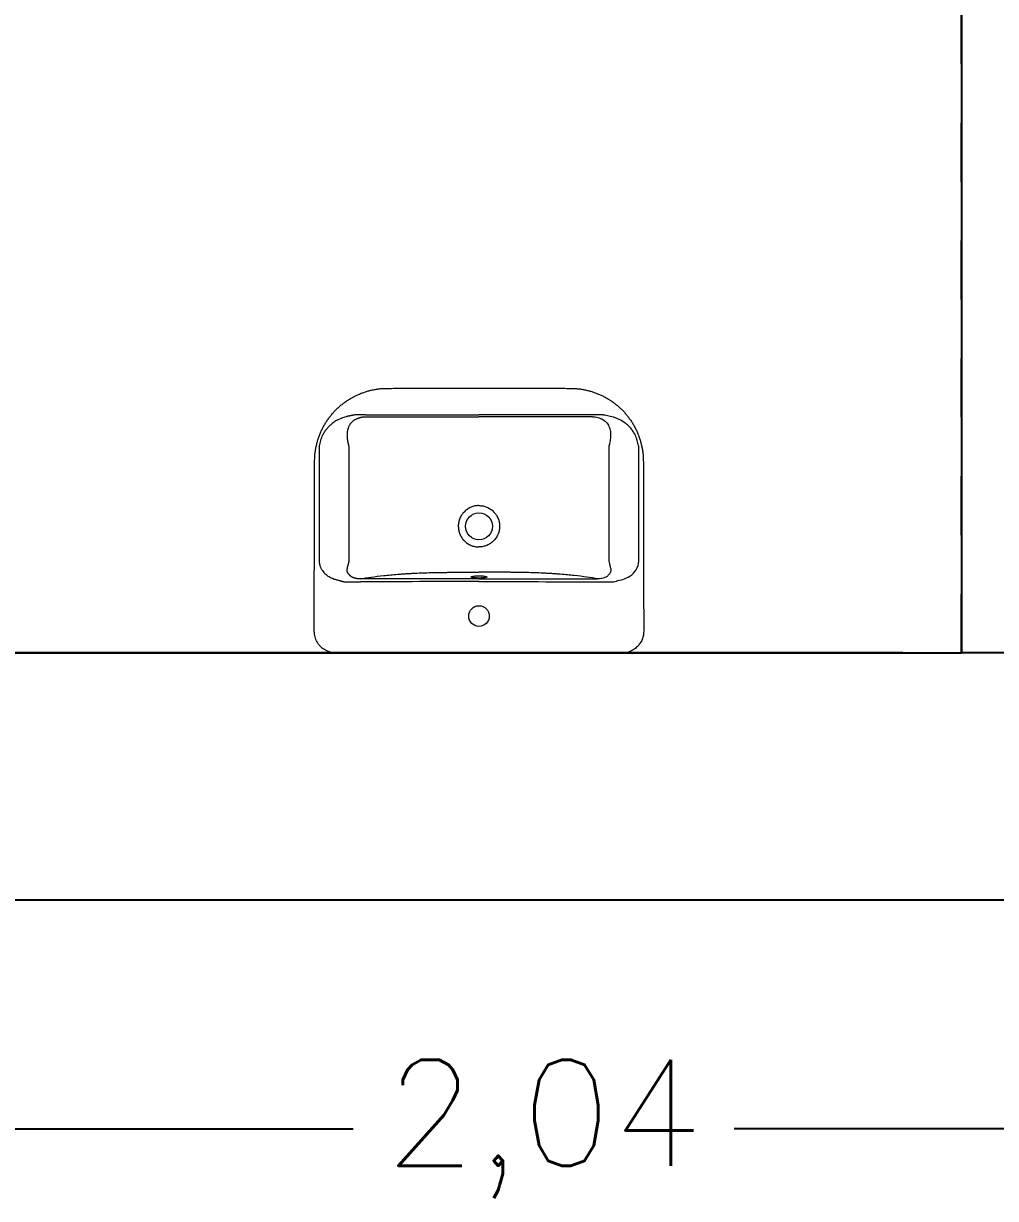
# Model space of a CAD drawing. Header units: millimetres. Extents: x 1778 to 2471, y 1406 to 1876.
# Drawn here: x 1838.906 to 1840.558, y 1646.121 to 1648.116 of the extents above; entities that cross this region are included whole.
import ezdxf

# ---------------------------------------------------------------- set-up
doc = ezdxf.new("R2010")
doc.units = ezdxf.units.MM
doc.linetypes.add('DASHED', pattern=[19.05, 12.7, -6.35])
for name, color, linetype in [('ARQ_CONSTRUIR_CORTE', 10, 'Continuous'), ('ARQ_DEMOLIR_CORTE', 2, 'Continuous'), ('ARQ_EXISNTENTE_VISTA', 9, 'Continuous'), ('ARQ_EXISTENTE_CORTE', 6, 'Continuous')]:
    doc.layers.add(name, color=color, linetype=linetype)
doc.layers.add('ARQ_COTAS', color=5, linetype='Continuous', lineweight=0)
doc.layers.add('ARQ_SANITAROS', color=42, linetype='Continuous', lineweight=0)
doc.styles.add('ROMA1_20', font='romans.shx', dxfattribs={"height": 0.18})
doc.dimstyles.new('1_100', dxfattribs={"dimscale": 0.5, "dimtxt": 0.1, "dimasz": 0.1, "dimexe": 0.05, "dimexo": 0.2, "dimgap": 0.09, "dimtad": 0, "dimzin": 0, "dimtxsty": 'ROMA1_20', "dimblk": 'OBLIQUE', "dimcen": 0.1, "dimdle": 0.05, "dimazin": 0, "dimtfac": 1, "dimtofl": 0, "dimtmove": 1, "dimatfit": 3, "dimldrblk": 'DOTSMALL', "dimfxl": 0.075, "dimtolj": 1, "dimtzin": 0, "dimarcsym": 0})

# ---------------------------------------------------------------- blocks, each defined once
blk = doc.blocks.new('_Oblique')
at = {"color": 0, "linetype": 'ByBlock', "lineweight": -2}
blk.add_line((-0.5, -0.5), (0.5, 0.5), dxfattribs=at)
blk = doc.blocks.new('*D113')
at = {"layer": 'ARQ_COTAS', "color": 0, "lineweight": -2}
for p, q in [((1838.77, 1646.5277), (1838.77, 1646.2144)), ((1840.81, 1646.5277), (1840.81, 1646.2144)), ((1838.745, 1646.2394), (1839.4664, 1646.2394)), ((1840.835, 1646.2394), (1840.1136, 1646.2394))]:
    blk.add_line(p, q, dxfattribs=at)
at = {"layer": 'Defpoints', "color": 0}
for p in [(1838.77, 1646.6277), (1840.81, 1646.6277), (1840.81, 1646.2394)]:
    blk.add_point(p, dxfattribs=at)
at = {"layer": 'ARQ_COTAS', "color": 0, "linetype": 'ByBlock', "lineweight": -2, "xscale": 0.05, "yscale": 0.05, "zscale": 0.05, "rotation": 180}
blk.add_blockref('_Oblique', (1838.77, 1646.2394), dxfattribs=at)
at = {"layer": 'ARQ_COTAS', "color": 0, "linetype": 'ByBlock', "lineweight": -2, "xscale": 0.05, "yscale": 0.05, "zscale": 0.05}
blk.add_blockref('_Oblique', (1840.81, 1646.2394), dxfattribs=at)
at = {"layer": 'ARQ_COTAS', "color": 0, "insert": (1839.79, 1646.2394), "char_height": 0.18, "attachment_point": 5, "style": 'ROMA1_20'}
blk.add_mtext('\\A1;2,04', dxfattribs=at)
blk = doc.blocks.new('_DOTSMALL')
at = {"color": 0, "linetype": 'ByBlock', "const_width": 0.5}
blk.add_lwpolyline([(-0.0625, 0, 1), (0.0625, 0, 1)], format="xyb", close=True, dxfattribs=at)
blk = doc.blocks.new('*D136')
at = {"layer": 'ARQ_COTAS', "color": 0, "lineweight": -2}
for p, q in [((1838.682, 1649.0827), (1838.682, 1648.3463)), ((1838.91, 1649.0577), (1838.657, 1649.0577)), ((1838.682, 1647.0227), (1838.682, 1647.7591)), ((1840.4, 1647.0477), (1838.657, 1647.0477))]:
    blk.add_line(p, q, dxfattribs=at)
at = {"layer": 'Defpoints', "color": 0}
for p in [(1839.01, 1649.0577), (1838.682, 1647.0477), (1840.5, 1647.0477)]:
    blk.add_point(p, dxfattribs=at)
at = {"layer": 'ARQ_COTAS', "color": 0, "linetype": 'ByBlock', "lineweight": -2, "xscale": 0.05, "yscale": 0.05, "zscale": 0.05}
for p, rotation in [((1838.682, 1649.0577), 90), ((1838.682, 1647.0477), 270)]:
    blk.add_blockref('_Oblique', p, dxfattribs=dict(at, rotation=rotation))
at = {"layer": 'ARQ_COTAS', "color": 0, "insert": (1838.682, 1648.0527), "char_height": 0.18, "attachment_point": 5, "rotation": 90, "style": 'ROMA1_20'}
blk.add_mtext('\\A1;2,01', dxfattribs=at)

msp = doc.modelspace()

# ---------------------------------------------------------------- linework, layer by layer
at = {"layer": 'ARQ_CONSTRUIR_CORTE'}
msp.add_line((1840.5, 1648.9577), (1840.5, 1647.0477), dxfattribs=at)
at = {"layer": 'ARQ_DEMOLIR_CORTE'}
msp.add_line((1840.63, 1647.0477), (1840.5, 1647.0477), dxfattribs=at)
at = {"layer": 'ARQ_EXISNTENTE_VISTA', "linetype": 'DASHED', "ltscale": 0.005}
msp.add_line((1840.5, 1647.0477), (1840.5, 1654.8977), dxfattribs=at)
at = {"layer": 'ARQ_EXISTENTE_CORTE'}
for p, q in [((1838.86, 1647.0477), (1840.5, 1647.0477)), ((1840.81, 1646.6277), (1838.77, 1646.6277))]:
    msp.add_line(p, q, dxfattribs=at)
at = {"layer": 'ARQ_SANITAROS'}
for p, q in [((1839.4363, 1647.0477), (1839.5075, 1647.0477)), ((1839.9237, 1647.0477), (1839.8525, 1647.0477))]:
    msp.add_line(p, q, dxfattribs=at)
at = {"layer": 'ARQ_SANITAROS', "flags": 128}
msp.add_lwpolyline([(1839.68, 1647.1785), (1839.6822, 1647.1785), (1839.6844, 1647.1784), (1839.6864, 1647.1783), (1839.6883, 1647.1781), (1839.6899, 1647.1779), (1839.6913, 1647.1777), (1839.6924, 1647.1774), (1839.6931, 1647.1771), (1839.6935, 1647.1768), (1839.6935, 1647.1765), (1839.6931, 1647.1762), (1839.6924, 1647.1759), (1839.6913, 1647.1756), (1839.6899, 1647.1754), (1839.6883, 1647.1752), (1839.6864, 1647.175), (1839.6844, 1647.1749), (1839.6822, 1647.1748), (1839.68, 1647.1748), (1839.6778, 1647.1748), (1839.6756, 1647.1749), (1839.6736, 1647.175), (1839.6717, 1647.1752), (1839.6701, 1647.1754), (1839.6687, 1647.1756), (1839.6676, 1647.1759), (1839.6669, 1647.1762), (1839.6665, 1647.1765), (1839.6665, 1647.1768), (1839.6669, 1647.1771), (1839.6676, 1647.1774), (1839.6687, 1647.1777), (1839.6701, 1647.1779), (1839.6717, 1647.1781), (1839.6736, 1647.1783), (1839.6756, 1647.1784), (1839.6778, 1647.1785), (1839.68, 1647.1785)], dxfattribs=at)
at = {"layer": 'ARQ_SANITAROS'}
for centre, radius in [((1839.68, 1647.2627), 0.023), ((1839.68, 1647.2627), 0.023), ((1839.68, 1647.1102), 0.0175)]:
    msp.add_circle(centre, radius, dxfattribs=at)
for points, knots in [([(1839.4101, 1647.4199), (1839.4101, 1647.42), (1839.4109, 1647.422), (1839.4127, 1647.4259), (1839.4155, 1647.4315), (1839.4186, 1647.4369), (1839.422, 1647.4422), (1839.4256, 1647.4473), (1839.4295, 1647.4522), (1839.4336, 1647.457), (1839.4379, 1647.4614), (1839.4425, 1647.4657), (1839.4473, 1647.4697), (1839.4523, 1647.4735), (1839.4575, 1647.477), (1839.4628, 1647.4803), (1839.4684, 1647.4833), (1839.4741, 1647.4861), (1839.4799, 1647.4885), (1839.4857, 1647.4906), (1839.4917, 1647.4925), (1839.4977, 1647.494), (1839.5038, 1647.4952), (1839.51, 1647.4961), (1839.5162, 1647.4967), (1839.5209, 1647.4969), (1839.5235, 1647.4969), (1839.524, 1647.4969)], [0, 0, 0, 0, 0.00141, 0.044348, 0.087364, 0.130432, 0.173519, 0.21659, 0.259614, 0.302562, 0.345448, 0.387974, 0.430764, 0.473798, 0.517011, 0.560331, 0.60368, 0.646963, 0.690111, 0.73306, 0.775708, 0.818154, 0.861104, 0.903964, 0.946885, 0.989882, 1, 1, 1, 1]), ([(1839.524, 1647.4969), (1839.5288, 1647.4969), (1839.5385, 1647.497), (1839.5528, 1647.497), (1839.5668, 1647.497), (1839.5806, 1647.497), (1839.5941, 1647.497), (1839.6115, 1647.4971), (1839.6326, 1647.4971), (1839.6568, 1647.4971), (1839.6725, 1647.4971), (1839.68, 1647.4971)], [0, 0, 0, 0, 0.093615, 0.185288, 0.275215, 0.363397, 0.449833, 0.534523, 0.698668, 0.855827, 1, 1, 1, 1]), ([(1839.68, 1647.4971), (1839.6832, 1647.4971), (1839.6902, 1647.4971), (1839.7014, 1647.4971), (1839.7142, 1647.4971), (1839.7281, 1647.4971), (1839.7411, 1647.4971), (1839.753, 1647.4971), (1839.7635, 1647.497), (1839.7745, 1647.497), (1839.7859, 1647.497), (1839.7978, 1647.497), (1839.8101, 1647.497), (1839.8229, 1647.497), (1839.8316, 1647.4969), (1839.836, 1647.4969)], [0, 0, 0, 0, 0.060635, 0.134813, 0.216535, 0.305802, 0.402613, 0.466951, 0.534233, 0.604462, 0.677638, 0.75376, 0.832828, 0.914842, 1, 1, 1, 1]), ([(1839.836, 1647.4969), (1839.8377, 1647.4969), (1839.8414, 1647.4968), (1839.8471, 1647.4964), (1839.8532, 1647.4957), (1839.8594, 1647.4946), (1839.8655, 1647.4932), (1839.8715, 1647.4915), (1839.8774, 1647.4895), (1839.8832, 1647.4873), (1839.8889, 1647.4847), (1839.8945, 1647.4818), (1839.8999, 1647.4787), (1839.9052, 1647.4752), (1839.9103, 1647.4716), (1839.9152, 1647.4676), (1839.9199, 1647.4635), (1839.9244, 1647.4591), (1839.9286, 1647.4545), (1839.9325, 1647.4497), (1839.9363, 1647.4447), (1839.9398, 1647.4395), (1839.943, 1647.4342), (1839.946, 1647.4286), (1839.9483, 1647.4239), (1839.9495, 1647.4209), (1839.9499, 1647.4199)], [0, 0, 0, 0, 0.034784, 0.07549, 0.118311, 0.161074, 0.203918, 0.246977, 0.290134, 0.332666, 0.37548, 0.418516, 0.461711, 0.504997, 0.548291, 0.591503, 0.634561, 0.677399, 0.71994, 0.762461, 0.805352, 0.84836, 0.891459, 0.934617, 0.977803, 1, 1, 1, 1]), ([(1839.4874, 1647.4521), (1839.4871, 1647.4521), (1839.4865, 1647.4521), (1839.4853, 1647.4521), (1839.4838, 1647.4521), (1839.4821, 1647.4522), (1839.4802, 1647.4522), (1839.4784, 1647.4522), (1839.4768, 1647.4522), (1839.4752, 1647.4522), (1839.4735, 1647.4521), (1839.4719, 1647.452), (1839.4704, 1647.4519), (1839.4689, 1647.4517), (1839.4675, 1647.4515), (1839.4664, 1647.4513), (1839.4655, 1647.4511), (1839.4648, 1647.451), (1839.4642, 1647.4509), (1839.4636, 1647.4507), (1839.4631, 1647.4506), (1839.4626, 1647.4505), (1839.4622, 1647.4505), (1839.4618, 1647.4504), (1839.4615, 1647.4503), (1839.4612, 1647.4503), (1839.461, 1647.4502), (1839.4608, 1647.4502), (1839.4607, 1647.4502), (1839.4606, 1647.4501), (1839.4603, 1647.4501), (1839.4599, 1647.45), (1839.4593, 1647.4499), (1839.4588, 1647.4498), (1839.4582, 1647.4496), (1839.4577, 1647.4495), (1839.4571, 1647.4494), (1839.4566, 1647.4493), (1839.4561, 1647.4491), (1839.4556, 1647.449), (1839.4551, 1647.4489), (1839.4533, 1647.4484), (1839.4502, 1647.4475), (1839.446, 1647.446), (1839.4421, 1647.4443), (1839.4386, 1647.4425), (1839.4353, 1647.4406), (1839.4322, 1647.4384), (1839.4295, 1647.4363), (1839.4272, 1647.4342), (1839.4252, 1647.4323), (1839.4233, 1647.4304), (1839.4215, 1647.4283), (1839.4199, 1647.4262), (1839.4185, 1647.4244), (1839.4175, 1647.4229), (1839.4168, 1647.4217), (1839.416, 1647.4205), (1839.4153, 1647.4192), (1839.4149, 1647.4184), (1839.4147, 1647.418)], [0, 0, 0, 0, 0.010315, 0.024058, 0.041228, 0.061826, 0.086198, 0.10686, 0.123815, 0.144471, 0.164226, 0.183088, 0.201068, 0.218177, 0.234429, 0.249842, 0.258553, 0.266671, 0.274197, 0.28113, 0.287471, 0.293218, 0.298373, 0.302936, 0.306905, 0.310282, 0.313066, 0.315258, 0.316856, 0.317862, 0.318276, 0.325469, 0.332523, 0.339437, 0.346212, 0.352846, 0.359342, 0.365697, 0.371914, 0.377992, 0.38393, 0.38973, 0.444316, 0.496737, 0.547209, 0.592265, 0.636902, 0.681297, 0.725632, 0.758331, 0.790655, 0.822664, 0.854422, 0.885996, 0.917451, 0.934108, 0.950682, 0.967182, 0.983618, 1, 1, 1, 1]), ([(1839.4594, 1647.3978), (1839.4594, 1647.3979), (1839.4594, 1647.3981), (1839.4593, 1647.3984), (1839.4592, 1647.3987), (1839.4592, 1647.399), (1839.4591, 1647.3993), (1839.459, 1647.3997), (1839.459, 1647.4), (1839.4588, 1647.4004), (1839.4587, 1647.401), (1839.4586, 1647.4015), (1839.4584, 1647.4019), (1839.4584, 1647.4022), (1839.4583, 1647.4025), (1839.4582, 1647.4029), (1839.4581, 1647.4033), (1839.458, 1647.4038), (1839.4579, 1647.4043), (1839.4578, 1647.4049), (1839.4577, 1647.4055), (1839.4575, 1647.4062), (1839.4574, 1647.4069), (1839.4573, 1647.4077), (1839.4572, 1647.4085), (1839.457, 1647.4093), (1839.4569, 1647.4102), (1839.4568, 1647.4112), (1839.4567, 1647.4126), (1839.4565, 1647.4143), (1839.4564, 1647.4164), (1839.4564, 1647.4182), (1839.4565, 1647.4198), (1839.4566, 1647.4212), (1839.4567, 1647.4226), (1839.4569, 1647.424), (1839.4571, 1647.4253), (1839.4573, 1647.4266), (1839.4576, 1647.4278), (1839.458, 1647.4289), (1839.4584, 1647.4303), (1839.459, 1647.4318), (1839.4597, 1647.4334), (1839.4605, 1647.435), (1839.4614, 1647.4364), (1839.4624, 1647.4378), (1839.4634, 1647.439), (1839.4645, 1647.4402), (1839.4656, 1647.4412), (1839.4668, 1647.4422), (1839.4681, 1647.4431), (1839.4691, 1647.4437), (1839.4699, 1647.4441), (1839.4704, 1647.4444), (1839.4709, 1647.4447), (1839.4714, 1647.4449), (1839.4719, 1647.4451), (1839.4724, 1647.4454), (1839.4729, 1647.4456), (1839.4734, 1647.4458), (1839.4739, 1647.446), (1839.4743, 1647.4462), (1839.4748, 1647.4464), (1839.4753, 1647.4465), (1839.4757, 1647.4467), (1839.4761, 1647.4468), (1839.4766, 1647.447), (1839.477, 1647.4471), (1839.4774, 1647.4472), (1839.4781, 1647.4474), (1839.4789, 1647.4476), (1839.48, 1647.4479), (1839.4811, 1647.4481), (1839.4822, 1647.4483), (1839.4833, 1647.4484), (1839.4844, 1647.4485), (1839.4854, 1647.4486), (1839.4864, 1647.4486), (1839.4871, 1647.4486), (1839.4874, 1647.4486)], [0, 0, 0, 0, 0.0041665, 0.0084384, 0.0128186, 0.0173096, 0.0219138, 0.0266333, 0.0314702, 0.0364263, 0.0461577, 0.0564898, 0.0606376, 0.064902, 0.0698701, 0.0751389, 0.0807154, 0.0882677, 0.0964334, 0.1052157, 0.1146181, 0.1246441, 0.1352975, 0.146582, 0.1585015, 0.1710601, 0.1842618, 0.1981106, 0.2126106, 0.2473706, 0.2784011, 0.3056364, 0.3290236, 0.348522, 0.3701138, 0.3909706, 0.4110906, 0.430473, 0.4491182, 0.4670281, 0.4842059, 0.5116131, 0.5380821, 0.563651, 0.5883633, 0.6122683, 0.6354216, 0.6578851, 0.6797275, 0.7010241, 0.7218564, 0.7423116, 0.7505221, 0.7585848, 0.7665002, 0.7742688, 0.7818914, 0.7893686, 0.7967012, 0.80389, 0.810936, 0.81784, 0.8246031, 0.8312263, 0.8377106, 0.8440574, 0.8502677, 0.8563428, 0.8622841, 0.8680929, 0.8838916, 0.899368, 0.9145365, 0.9294124, 0.9440118, 0.958352, 0.9724509, 0.9863271, 1, 1, 1, 1]), ([(1839.4874, 1647.4486), (1839.5234, 1647.4486), (1839.5876, 1647.4486), (1839.6518, 1647.4486), (1839.68, 1647.4486)], [0, 0, 0, 0, 0.56, 1, 1, 1, 1]), ([(1839.8726, 1647.4486), (1839.8366, 1647.4486), (1839.7724, 1647.4486), (1839.7082, 1647.4486), (1839.68, 1647.4486)], [0, 0, 0, 0, 0.56, 1, 1, 1, 1]), ([(1839.9453, 1647.418), (1839.9443, 1647.42), (1839.9431, 1647.422), (1839.9406, 1647.4257), (1839.9392, 1647.4274), (1839.9371, 1647.4299), (1839.9363, 1647.4307), (1839.9348, 1647.4323), (1839.9333, 1647.4338), (1839.9317, 1647.4352), (1839.93, 1647.4366), (1839.9292, 1647.4373), (1839.925, 1647.4404), (1839.9216, 1647.4425), (1839.9164, 1647.445), (1839.9147, 1647.4458), (1839.9121, 1647.4467), (1839.9113, 1647.447), (1839.9096, 1647.4476), (1839.9088, 1647.4478), (1839.9063, 1647.4485), (1839.9047, 1647.449), (1839.9015, 1647.4497), (1839.8984, 1647.4504), (1839.8953, 1647.451), (1839.8931, 1647.4514), (1839.8923, 1647.4515), (1839.8912, 1647.4517), (1839.8909, 1647.4517), (1839.8902, 1647.4518), (1839.8898, 1647.4519), (1839.8881, 1647.452), (1839.8866, 1647.4521), (1839.8838, 1647.4522), (1839.8824, 1647.4522), (1839.8782, 1647.4522), (1839.8754, 1647.4521), (1839.8726, 1647.4521)], [0, 0, 0, 0, 0.0625, 0.0625, 0.125, 0.125, 0.15625, 0.15625, 0.1875, 0.21875, 0.21875, 0.25, 0.25, 0.375, 0.375, 0.4375, 0.4375, 0.46875, 0.46875, 0.5, 0.5, 0.5625, 0.5625, 0.625, 0.6875, 0.6875, 0.71875, 0.71875, 0.734375, 0.734375, 0.75, 0.75, 0.8125, 0.8125, 0.875, 0.875, 1, 1, 1, 1]), ([(1839.8726, 1647.4486), (1839.8759, 1647.4486), (1839.8792, 1647.4482), (1839.8837, 1647.4469), (1839.8851, 1647.4464), (1839.8872, 1647.4455), (1839.8879, 1647.4452), (1839.8893, 1647.4446), (1839.89, 1647.4442), (1839.8934, 1647.4423), (1839.8957, 1647.4403), (1839.8984, 1647.4367), (1839.8992, 1647.4355), (1839.9006, 1647.4329), (1839.9012, 1647.4315), (1839.9026, 1647.4272), (1839.9032, 1647.4242), (1839.9036, 1647.4196), (1839.9036, 1647.4181), (1839.9035, 1647.4151), (1839.9034, 1647.4136), (1839.903, 1647.4091), (1839.9025, 1647.4061), (1839.9019, 1647.4031), (1839.9018, 1647.4029), (1839.9018, 1647.4026), (1839.9018, 1647.4026), (1839.9017, 1647.4024), (1839.9017, 1647.4024), (1839.9016, 1647.4021), (1839.9016, 1647.4019), (1839.9014, 1647.4012), (1839.9012, 1647.4007), (1839.9009, 1647.3994), (1839.9007, 1647.3986), (1839.9006, 1647.3978)], [0, 0, 0, 0, 0.125, 0.125, 0.1875, 0.1875, 0.21875, 0.21875, 0.25, 0.25, 0.375, 0.375, 0.4375, 0.4375, 0.5, 0.5, 0.625, 0.625, 0.6875, 0.6875, 0.75, 0.75, 0.875, 0.875, 0.882812, 0.882812, 0.886719, 0.886719, 0.890625, 0.890625, 0.90625, 0.90625, 0.9375, 0.9375, 1, 1, 1, 1]), ([(1839.4038, 1647.3999), (1839.4039, 1647.4001), (1839.4043, 1647.4024), (1839.4055, 1647.4066), (1839.4073, 1647.4126), (1839.4089, 1647.417), (1839.4099, 1647.4194), (1839.4101, 1647.4199)], [0, 0, 0, 0, 0.03281, 0.32952, 0.626901, 0.924826, 1, 1, 1, 1]), ([(1839.4087, 1647.3988), (1839.4087, 1647.3988), (1839.4102, 1647.4018), (1839.4108, 1647.4087), (1839.4134, 1647.4149), (1839.4147, 1647.418)], [0, 0, 0, 0, 0.000003, 0.498653, 1, 1, 1, 1]), ([(1839.9513, 1647.3988), (1839.9513, 1647.3988), (1839.9498, 1647.4018), (1839.9492, 1647.4087), (1839.9466, 1647.4149), (1839.9453, 1647.418)], [0, 0, 0, 0, 0.000003, 0.498653, 1, 1, 1, 1]), ([(1839.9499, 1647.4199), (1839.9505, 1647.4183), (1839.952, 1647.4147), (1839.9538, 1647.4091), (1839.9553, 1647.404), (1839.9559, 1647.4009), (1839.9562, 1647.3999)], [0, 0, 0, 0, 0.249083, 0.547606, 0.84603, 1, 1, 1, 1]), ([(1839.4008, 1647.3748), (1839.4009, 1647.3764), (1839.4009, 1647.38), (1839.4014, 1647.3856), (1839.4022, 1647.3917), (1839.403, 1647.3965), (1839.4036, 1647.3992), (1839.4038, 1647.3999)], [0, 0, 0, 0, 0.190426, 0.424509, 0.67092, 0.91735, 1, 1, 1, 1]), ([(1839.4086, 1647.3979), (1839.4086, 1647.3903), (1839.4086, 1647.3756), (1839.4085, 1647.3544), (1839.4085, 1647.335), (1839.4085, 1647.3173), (1839.4085, 1647.3025), (1839.4085, 1647.2894), (1839.4085, 1647.2765), (1839.4085, 1647.262), (1839.4085, 1647.2476), (1839.4085, 1647.2349), (1839.4085, 1647.2241), (1839.4085, 1647.2154), (1839.4085, 1647.2087), (1839.4085, 1647.205), (1839.4086, 1647.2034)], [0, 0, 0, 0, 0.117665, 0.226497, 0.326497, 0.417665, 0.5, 0.553427, 0.620093, 0.7, 0.776173, 0.841876, 0.897111, 0.941876, 0.976172, 1, 1, 1, 1]), ([(1839.4087, 1647.3988), (1839.4087, 1647.3987), (1839.4086, 1647.3984), (1839.4086, 1647.3981), (1839.4086, 1647.3979)], [0, 0, 0, 0, 0.501061, 1, 1, 1, 1]), ([(1839.4595, 1647.2037), (1839.4595, 1647.2057), (1839.4595, 1647.2098), (1839.4595, 1647.2164), (1839.4594, 1647.2236), (1839.4594, 1647.2316), (1839.4594, 1647.2404), (1839.4594, 1647.2503), (1839.4594, 1647.2613), (1839.4594, 1647.2735), (1839.4594, 1647.2867), (1839.4594, 1647.302), (1839.4594, 1647.3184), (1839.4594, 1647.3353), (1839.4594, 1647.3508), (1839.4594, 1647.3648), (1839.4594, 1647.3773), (1839.4594, 1647.3881), (1839.4594, 1647.3947), (1839.4594, 1647.3978)], [0, 0, 0, 0, 0.030369, 0.06409, 0.101346, 0.142415, 0.187681, 0.237919, 0.294535, 0.357842, 0.426147, 0.499681, 0.593233, 0.680376, 0.760455, 0.832898, 0.897194, 0.952978, 1, 1, 1, 1]), ([(1839.9006, 1647.3978), (1839.9006, 1647.3816), (1839.9006, 1647.3654), (1839.9006, 1647.333), (1839.9005, 1647.3169), (1839.9005, 1647.2845), (1839.9005, 1647.2683), (1839.9005, 1647.2439), (1839.9005, 1647.2358), (1839.9005, 1647.2257), (1839.9005, 1647.2237), (1839.9005, 1647.2197), (1839.9005, 1647.2177), (1839.9005, 1647.2117), (1839.9005, 1647.2077), (1839.9005, 1647.2037)], [0, 0, 0, 0, 0.25, 0.25, 0.5, 0.5, 0.75, 0.75, 0.875, 0.875, 0.90625, 0.90625, 0.9375, 0.9375, 1, 1, 1, 1]), ([(1839.9514, 1647.2034), (1839.9515, 1647.2115), (1839.9515, 1647.2196), (1839.9515, 1647.2358), (1839.9515, 1647.2439), (1839.9515, 1647.2683), (1839.9515, 1647.2845), (1839.9515, 1647.3169), (1839.9515, 1647.3331), (1839.9514, 1647.3655), (1839.9514, 1647.3817), (1839.9514, 1647.3979)], [0, 0, 0, 0, 0.125, 0.125, 0.25, 0.25, 0.5, 0.5, 0.75, 0.75, 1, 1, 1, 1]), ([(1839.9562, 1647.3999), (1839.9566, 1647.3979), (1839.9575, 1647.3939), (1839.9584, 1647.3878), (1839.959, 1647.3816), (1839.9592, 1647.3772), (1839.9592, 1647.375), (1839.9592, 1647.3748)], [0, 0, 0, 0, 0.2372679, 0.4844806, 0.7319365, 0.9790943, 1, 1, 1, 1]), ([(1839.4002, 1647.0845), (1839.4002, 1647.1173), (1839.4003, 1647.203), (1839.4006, 1647.2948), (1839.4007, 1647.3573), (1839.4006, 1647.3684), (1839.4007, 1647.3733), (1839.4008, 1647.3748)], [0, 0, 0, 0, 0.338757, 0.885895, 0.949086, 0.98458, 1, 1, 1, 1]), ([(1839.9592, 1647.3748), (1839.9593, 1647.3728), (1839.9594, 1647.368), (1839.9593, 1647.3594), (1839.9593, 1647.3474), (1839.9596, 1647.2842), (1839.9597, 1647.1962), (1839.9598, 1647.1134), (1839.9598, 1647.0845)], [0, 0, 0, 0, 0.020654, 0.049236, 0.089572, 0.144649, 0.701572, 1, 1, 1, 1]), ([(1839.68, 1647.2978), (1839.6777, 1647.2978), (1839.6754, 1647.2976), (1839.672, 1647.2969), (1839.6709, 1647.2966), (1839.6687, 1647.2959), (1839.6676, 1647.2955), (1839.6644, 1647.2942), (1839.6624, 1647.2931), (1839.66, 1647.2916), (1839.6595, 1647.2912), (1839.6586, 1647.2905), (1839.6582, 1647.2902), (1839.6568, 1647.2891), (1839.656, 1647.2883), (1839.6544, 1647.2867), (1839.6536, 1647.2858), (1839.6525, 1647.2845), (1839.6522, 1647.2841), (1839.6515, 1647.2831), (1839.6511, 1647.2827), (1839.6495, 1647.2803), (1839.6485, 1647.2782), (1839.6471, 1647.2751), (1839.6468, 1647.274), (1839.6463, 1647.2723), (1839.6461, 1647.2718), (1839.6458, 1647.2707), (1839.6457, 1647.2701), (1839.6451, 1647.2673), (1839.6449, 1647.265), (1839.6449, 1647.2621), (1839.6449, 1647.2616), (1839.645, 1647.2604), (1839.645, 1647.2598), (1839.6452, 1647.2581), (1839.6454, 1647.257), (1839.646, 1647.2536), (1839.6467, 1647.2514), (1839.6478, 1647.2488), (1839.648, 1647.2482), (1839.6485, 1647.2472), (1839.6488, 1647.2467), (1839.6496, 1647.2452), (1839.6502, 1647.2442), (1839.6514, 1647.2423), (1839.6521, 1647.2414), (1839.6536, 1647.2396), (1839.6544, 1647.2387), (1839.6568, 1647.2363), (1839.6586, 1647.2348), (1839.6614, 1647.2329), (1839.6624, 1647.2323), (1839.6645, 1647.2312), (1839.6655, 1647.2307), (1839.6687, 1647.2294), (1839.6709, 1647.2288), (1839.6742, 1647.2281), (1839.6754, 1647.2279), (1839.6777, 1647.2277), (1839.6788, 1647.2276), (1839.68, 1647.2276)], [0, 0, 0, 0, 0.0625, 0.0625, 0.09375, 0.09375, 0.125, 0.125, 0.1875, 0.1875, 0.203125, 0.203125, 0.21875, 0.21875, 0.25, 0.25, 0.28125, 0.28125, 0.296875, 0.296875, 0.3125, 0.3125, 0.375, 0.375, 0.40625, 0.40625, 0.421875, 0.421875, 0.4375, 0.4375, 0.5, 0.5, 0.515625, 0.515625, 0.53125, 0.53125, 0.5625, 0.5625, 0.625, 0.625, 0.640625, 0.640625, 0.65625, 0.65625, 0.6875, 0.6875, 0.71875, 0.71875, 0.75, 0.75, 0.8125, 0.8125, 0.84375, 0.84375, 0.875, 0.875, 0.9375, 0.9375, 0.96875, 0.96875, 1, 1, 1, 1]), ([(1839.68, 1647.2978), (1839.6823, 1647.2978), (1839.6846, 1647.2976), (1839.688, 1647.2969), (1839.6891, 1647.2966), (1839.6913, 1647.2959), (1839.6924, 1647.2955), (1839.6956, 1647.2942), (1839.6976, 1647.2931), (1839.7, 1647.2916), (1839.7005, 1647.2912), (1839.7014, 1647.2905), (1839.7018, 1647.2902), (1839.7032, 1647.2891), (1839.704, 1647.2883), (1839.7056, 1647.2867), (1839.7064, 1647.2858), (1839.7075, 1647.2845), (1839.7078, 1647.2841), (1839.7085, 1647.2831), (1839.7089, 1647.2827), (1839.7105, 1647.2803), (1839.7115, 1647.2782), (1839.7129, 1647.2751), (1839.7132, 1647.274), (1839.7137, 1647.2723), (1839.7139, 1647.2718), (1839.7142, 1647.2707), (1839.7143, 1647.2701), (1839.7149, 1647.2673), (1839.7151, 1647.265), (1839.7151, 1647.2621), (1839.7151, 1647.2616), (1839.715, 1647.2604), (1839.715, 1647.2598), (1839.7148, 1647.2581), (1839.7146, 1647.257), (1839.714, 1647.2536), (1839.7133, 1647.2514), (1839.7122, 1647.2488), (1839.712, 1647.2482), (1839.7115, 1647.2472), (1839.7112, 1647.2467), (1839.7104, 1647.2452), (1839.7098, 1647.2442), (1839.7086, 1647.2423), (1839.7079, 1647.2414), (1839.7064, 1647.2396), (1839.7056, 1647.2387), (1839.7032, 1647.2363), (1839.7014, 1647.2348), (1839.6986, 1647.2329), (1839.6976, 1647.2323), (1839.6955, 1647.2312), (1839.6945, 1647.2307), (1839.6913, 1647.2294), (1839.6891, 1647.2288), (1839.6858, 1647.2281), (1839.6846, 1647.2279), (1839.6823, 1647.2277), (1839.6812, 1647.2276), (1839.68, 1647.2276)], [0, 0, 0, 0, 0.0625, 0.0625, 0.09375, 0.09375, 0.125, 0.125, 0.1875, 0.1875, 0.203125, 0.203125, 0.21875, 0.21875, 0.25, 0.25, 0.28125, 0.28125, 0.296875, 0.296875, 0.3125, 0.3125, 0.375, 0.375, 0.40625, 0.40625, 0.421875, 0.421875, 0.4375, 0.4375, 0.5, 0.5, 0.515625, 0.515625, 0.53125, 0.53125, 0.5625, 0.5625, 0.625, 0.625, 0.640625, 0.640625, 0.65625, 0.65625, 0.6875, 0.6875, 0.71875, 0.71875, 0.75, 0.75, 0.8125, 0.8125, 0.84375, 0.84375, 0.875, 0.875, 0.9375, 0.9375, 0.96875, 0.96875, 1, 1, 1, 1]), ([(1839.4086, 1647.2034), (1839.4086, 1647.2032), (1839.4086, 1647.2029), (1839.4086, 1647.2024), (1839.4086, 1647.2019), (1839.4086, 1647.2014), (1839.4087, 1647.2009), (1839.4088, 1647.2004), (1839.4088, 1647.1999), (1839.4089, 1647.1994), (1839.409, 1647.1989), (1839.4091, 1647.1984), (1839.4092, 1647.1979), (1839.4093, 1647.1974), (1839.4095, 1647.1969), (1839.4096, 1647.1964), (1839.4099, 1647.1954), (1839.4104, 1647.1941), (1839.4111, 1647.1923), (1839.412, 1647.1906), (1839.4132, 1647.1884), (1839.4151, 1647.1858), (1839.4175, 1647.183), (1839.4203, 1647.1805), (1839.4232, 1647.1783), (1839.4262, 1647.1766), (1839.4292, 1647.1751), (1839.4324, 1647.1737), (1839.4353, 1647.1727), (1839.4384, 1647.1719), (1839.4406, 1647.1713), (1839.4424, 1647.1708), (1839.4434, 1647.1706), (1839.4442, 1647.1703), (1839.445, 1647.1701), (1839.4457, 1647.1699), (1839.4462, 1647.1697), (1839.4467, 1647.1695), (1839.4471, 1647.1694), (1839.4475, 1647.1693), (1839.4479, 1647.1692), (1839.4483, 1647.1691), (1839.4487, 1647.169), (1839.4492, 1647.1689), (1839.4496, 1647.1688), (1839.45, 1647.1687), (1839.4505, 1647.1686), (1839.451, 1647.1686), (1839.4514, 1647.1685), (1839.4519, 1647.1685), (1839.4524, 1647.1684), (1839.4529, 1647.1684), (1839.4534, 1647.1683), (1839.4539, 1647.1683), (1839.4544, 1647.1683), (1839.4549, 1647.1683), (1839.4554, 1647.1683), (1839.456, 1647.1683), (1839.4568, 1647.1683), (1839.4582, 1647.1684), (1839.4595, 1647.1684), (1839.4607, 1647.1684), (1839.4616, 1647.1684), (1839.4624, 1647.1684), (1839.4631, 1647.1684), (1839.4637, 1647.1683), (1839.4642, 1647.1683), (1839.4646, 1647.1682), (1839.4651, 1647.1682), (1839.4655, 1647.1682), (1839.466, 1647.1681), (1839.4664, 1647.1681), (1839.4669, 1647.1681), (1839.4674, 1647.1681), (1839.4679, 1647.1681), (1839.4685, 1647.1681), (1839.469, 1647.1681), (1839.4695, 1647.1681), (1839.4701, 1647.1681), (1839.4707, 1647.1681), (1839.4715, 1647.1681), (1839.4725, 1647.1682), (1839.4737, 1647.1682), (1839.4748, 1647.1683), (1839.4758, 1647.1683), (1839.4767, 1647.1683), (1839.4776, 1647.1684), (1839.4782, 1647.1684), (1839.4785, 1647.1684)], [0, 0, 0, 0, 0.005739, 0.011484, 0.017236, 0.022999, 0.028774, 0.034565, 0.040373, 0.046201, 0.052051, 0.057925, 0.063827, 0.069757, 0.075718, 0.081712, 0.087742, 0.109397, 0.131196, 0.15323, 0.175588, 0.218268, 0.260929, 0.304077, 0.348204, 0.384853, 0.422853, 0.462417, 0.503733, 0.530762, 0.570697, 0.583098, 0.59444, 0.604723, 0.61395, 0.622122, 0.629243, 0.633931, 0.638676, 0.643481, 0.648348, 0.653279, 0.658276, 0.66334, 0.668474, 0.673679, 0.678958, 0.68431, 0.689739, 0.695246, 0.700831, 0.706497, 0.712244, 0.718074, 0.723988, 0.729988, 0.736073, 0.740318, 0.750019, 0.765176, 0.78579, 0.796724, 0.806758, 0.815898, 0.824147, 0.831515, 0.836218, 0.841059, 0.84604, 0.851161, 0.856422, 0.861825, 0.86737, 0.873057, 0.878887, 0.88486, 0.890977, 0.897237, 0.903642, 0.910192, 0.916886, 0.930813, 0.944741, 0.958668, 0.969048, 0.979396, 0.989713, 1, 1, 1, 1]), ([(1839.4785, 1647.1733), (1839.4783, 1647.1733), (1839.478, 1647.1733), (1839.4776, 1647.1733), (1839.4771, 1647.1733), (1839.4766, 1647.1733), (1839.4762, 1647.1734), (1839.4757, 1647.1734), (1839.4752, 1647.1734), (1839.4747, 1647.1735), (1839.4742, 1647.1735), (1839.4737, 1647.1736), (1839.4732, 1647.1736), (1839.4726, 1647.1737), (1839.4721, 1647.1738), (1839.4716, 1647.1739), (1839.471, 1647.174), (1839.4705, 1647.1742), (1839.4698, 1647.1743), (1839.4692, 1647.1745), (1839.4685, 1647.1747), (1839.4677, 1647.1749), (1839.467, 1647.1752), (1839.4663, 1647.1754), (1839.4659, 1647.1756), (1839.4656, 1647.1757), (1839.4653, 1647.1758), (1839.465, 1647.176), (1839.4647, 1647.1761), (1839.4644, 1647.1763), (1839.4641, 1647.1765), (1839.4638, 1647.1767), (1839.4635, 1647.1769), (1839.4632, 1647.1771), (1839.4628, 1647.1773), (1839.4625, 1647.1775), (1839.4622, 1647.1778), (1839.4619, 1647.178), (1839.4616, 1647.1783), (1839.4613, 1647.1786), (1839.4608, 1647.179), (1839.4602, 1647.1797), (1839.4596, 1647.1804), (1839.4591, 1647.181), (1839.4588, 1647.1814), (1839.4585, 1647.1818), (1839.4582, 1647.1821), (1839.458, 1647.1824), (1839.4578, 1647.1827), (1839.4576, 1647.1829), (1839.4574, 1647.1831), (1839.4573, 1647.1833), (1839.4572, 1647.1836), (1839.4571, 1647.1838), (1839.4569, 1647.184), (1839.4568, 1647.1843), (1839.4567, 1647.1845), (1839.4566, 1647.1848), (1839.4565, 1647.185), (1839.4565, 1647.1853), (1839.4564, 1647.1856), (1839.4563, 1647.1858), (1839.4563, 1647.1861), (1839.4562, 1647.1864), (1839.4562, 1647.1867), (1839.4561, 1647.1871), (1839.4561, 1647.1874), (1839.4561, 1647.1879), (1839.4561, 1647.1888), (1839.4562, 1647.1901), (1839.4564, 1647.1916), (1839.4567, 1647.1929), (1839.457, 1647.1941), (1839.4572, 1647.1949), (1839.4575, 1647.1956), (1839.4577, 1647.1963), (1839.4579, 1647.197), (1839.458, 1647.1976), (1839.4582, 1647.1981), (1839.4584, 1647.1987), (1839.4585, 1647.1993), (1839.4587, 1647.1999), (1839.4589, 1647.2005), (1839.459, 1647.2011), (1839.4591, 1647.2016), (1839.4592, 1647.2022), (1839.4593, 1647.2027), (1839.4594, 1647.2032), (1839.4594, 1647.2035), (1839.4595, 1647.2037)], [0, 0, 0, 0, 0.0088284, 0.0177786, 0.0268542, 0.0360587, 0.0453957, 0.0548684, 0.0644799, 0.0742333, 0.0841313, 0.0941767, 0.1043722, 0.1147201, 0.125223, 0.1351708, 0.1460051, 0.1577286, 0.170344, 0.1838536, 0.1982594, 0.2135634, 0.2297676, 0.2468736, 0.2528927, 0.2590854, 0.2654627, 0.2720345, 0.2788099, 0.2857973, 0.2930042, 0.3004376, 0.3081039, 0.3160088, 0.3241577, 0.3325554, 0.3412065, 0.3501149, 0.3592846, 0.3687189, 0.3790296, 0.3990232, 0.4286975, 0.4401306, 0.4508091, 0.4607344, 0.4699083, 0.4783327, 0.4860107, 0.4910906, 0.496285, 0.501606, 0.5070645, 0.512671, 0.5184351, 0.5243658, 0.5304711, 0.5367588, 0.5432357, 0.5499083, 0.5567825, 0.5638639, 0.5711574, 0.5786677, 0.5863991, 0.5943557, 0.6025411, 0.6109587, 0.6381668, 0.6711394, 0.7099407, 0.7546192, 0.7769098, 0.7976788, 0.816924, 0.8346437, 0.850837, 0.8655035, 0.878644, 0.8902603, 0.9053176, 0.9196131, 0.9331608, 0.9459782, 0.9580857, 0.9695085, 0.9802765, 0.9904259, 1, 1, 1, 1]), ([(1839.9005, 1647.2037), (1839.9007, 1647.2021), (1839.9011, 1647.2004), (1839.9022, 1647.1969), (1839.9027, 1647.1951), (1839.9036, 1647.1914), (1839.904, 1647.1895), (1839.9038, 1647.1859), (1839.9034, 1647.1842), (1839.9012, 1647.1813), (1839.9001, 1647.1799), (1839.8974, 1647.1773), (1839.8958, 1647.1762), (1839.89, 1647.174), (1839.8859, 1647.1733), (1839.8815, 1647.1733)], [0, 0, 0, 0, 0.125, 0.125, 0.25, 0.25, 0.375, 0.375, 0.5, 0.5, 0.625, 0.625, 0.75, 0.75, 1, 1, 1, 1]), ([(1839.8815, 1647.1684), (1839.8863, 1647.1684), (1839.8912, 1647.1678), (1839.8987, 1647.1686), (1839.9015, 1647.1683), (1839.9075, 1647.1683), (1839.9107, 1647.1686), (1839.9167, 1647.1707), (1839.9203, 1647.1714), (1839.9282, 1647.1738), (1839.9325, 1647.1756), (1839.9406, 1647.1809), (1839.9443, 1647.1846), (1839.9497, 1647.1933), (1839.9514, 1647.1983), (1839.9514, 1647.2034)], [0, 0, 0, 0, 0.25, 0.25, 0.375, 0.375, 0.5, 0.5, 0.625, 0.625, 0.75, 0.75, 0.875, 0.875, 1, 1, 1, 1]), ([(1839.4785, 1647.1733), (1839.4842, 1647.1744), (1839.4903, 1647.1754), (1839.5036, 1647.1774), (1839.5107, 1647.1783), (1839.5256, 1647.1799), (1839.5335, 1647.1806), (1839.544, 1647.1814), (1839.5461, 1647.1816), (1839.5504, 1647.1819), (1839.5526, 1647.182), (1839.5559, 1647.1822), (1839.557, 1647.1823), (1839.5593, 1647.1824), (1839.5604, 1647.1825), (1839.5637, 1647.1827), (1839.566, 1647.1828), (1839.5772, 1647.1834), (1839.5863, 1647.1837), (1839.6047, 1647.1842), (1839.614, 1647.1844), (1839.6257, 1647.1845), (1839.6281, 1647.1845), (1839.6328, 1647.1845), (1839.6351, 1647.1845), (1839.6398, 1647.1845), (1839.6422, 1647.1845), (1839.6469, 1647.1845), (1839.6493, 1647.1845), (1839.6611, 1647.1845), (1839.6705, 1647.1845), (1839.68, 1647.1845)], [0, 0, 0, 0, 0.125, 0.125, 0.25, 0.25, 0.375, 0.375, 0.40625, 0.40625, 0.4375, 0.4375, 0.453125, 0.453125, 0.46875, 0.46875, 0.5, 0.5, 0.625, 0.625, 0.75, 0.75, 0.78125, 0.78125, 0.8125, 0.8125, 0.84375, 0.84375, 0.875, 0.875, 1, 1, 1, 1]), ([(1839.8815, 1647.1733), (1839.8758, 1647.1744), (1839.8697, 1647.1754), (1839.8564, 1647.1774), (1839.8493, 1647.1783), (1839.8344, 1647.1799), (1839.8265, 1647.1806), (1839.816, 1647.1814), (1839.8139, 1647.1816), (1839.8096, 1647.1819), (1839.8074, 1647.182), (1839.8041, 1647.1822), (1839.803, 1647.1823), (1839.8007, 1647.1824), (1839.7996, 1647.1825), (1839.7963, 1647.1827), (1839.794, 1647.1828), (1839.7828, 1647.1834), (1839.7737, 1647.1837), (1839.7553, 1647.1842), (1839.746, 1647.1844), (1839.7343, 1647.1845), (1839.7319, 1647.1845), (1839.7272, 1647.1845), (1839.7249, 1647.1845), (1839.7202, 1647.1845), (1839.7178, 1647.1845), (1839.7131, 1647.1845), (1839.7107, 1647.1845), (1839.6989, 1647.1845), (1839.6895, 1647.1845), (1839.68, 1647.1845)], [0, 0, 0, 0, 0.125, 0.125, 0.25, 0.25, 0.375, 0.375, 0.40625, 0.40625, 0.4375, 0.4375, 0.453125, 0.453125, 0.46875, 0.46875, 0.5, 0.5, 0.625, 0.625, 0.75, 0.75, 0.78125, 0.78125, 0.8125, 0.8125, 0.84375, 0.84375, 0.875, 0.875, 1, 1, 1, 1]), ([(1839.4363, 1647.0477), (1839.4349, 1647.0478), (1839.4321, 1647.0479), (1839.428, 1647.0487), (1839.4242, 1647.0499), (1839.4207, 1647.0514), (1839.4173, 1647.0532), (1839.4141, 1647.0555), (1839.4108, 1647.0584), (1839.4076, 1647.0621), (1839.405, 1647.0662), (1839.4029, 1647.0704), (1839.4014, 1647.0748), (1839.4004, 1647.0795), (1839.4003, 1647.0828), (1839.4002, 1647.0845)], [0, 0, 0, 0, 0.07505, 0.146714, 0.216371, 0.284265, 0.348079, 0.415228, 0.491802, 0.577616, 0.670344, 0.745777, 0.827111, 0.911388, 1, 1, 1, 1]), ([(1839.9598, 1647.0845), (1839.9598, 1647.0831), (1839.9597, 1647.0802), (1839.9589, 1647.0761), (1839.9578, 1647.0724), (1839.9564, 1647.0688), (1839.9546, 1647.0654), (1839.9525, 1647.0624), (1839.9503, 1647.0597), (1839.9478, 1647.0572), (1839.9446, 1647.0545), (1839.941, 1647.0523), (1839.9372, 1647.0504), (1839.9331, 1647.049), (1839.9286, 1647.048), (1839.9254, 1647.0478), (1839.9237, 1647.0477)], [0, 0, 0, 0, 0.0775927, 0.1497652, 0.217793, 0.2804244, 0.3540589, 0.4178417, 0.4732948, 0.5348279, 0.6061308, 0.6878137, 0.7572097, 0.832737, 0.9130701, 1, 1, 1, 1])]:
    msp.add_open_spline(points, degree=3, knots=knots, dxfattribs=at)
for points, degree in [([(1839.4874, 1647.4521), (1839.5516, 1647.4521), (1839.6158, 1647.4521), (1839.68, 1647.4521)], 3), ([(1839.8726, 1647.4521), (1839.8084, 1647.4521), (1839.7442, 1647.4521), (1839.68, 1647.4521)], 3), ([(1839.9514, 1647.3979), (1839.9514, 1647.3982), (1839.9514, 1647.3985), (1839.9513, 1647.3988)], 3), ([(1839.68, 1647.1732), (1839.6128, 1647.1732), (1839.5457, 1647.1733), (1839.4785, 1647.1733)], 3), ([(1839.68, 1647.1692), (1839.6128, 1647.1688), (1839.5457, 1647.1684), (1839.4785, 1647.1684)], 3), ([(1839.68, 1647.1732), (1839.7472, 1647.1732), (1839.8143, 1647.1733), (1839.8815, 1647.1733)], 3), ([(1839.68, 1647.1692), (1839.7472, 1647.1688), (1839.8143, 1647.1684), (1839.8815, 1647.1684)], 3), ([(1839.4002, 1647.0845), (1839.4002, 1647.0845)], 1), ([(1839.9598, 1647.0845), (1839.9598, 1647.0845)], 1), ([(1839.68, 1647.0477), (1839.6225, 1647.0477), (1839.565, 1647.0477), (1839.5075, 1647.0477)], 3), ([(1839.68, 1647.0477), (1839.7375, 1647.0477), (1839.795, 1647.0477), (1839.8525, 1647.0477)], 3)]:
    msp.add_open_spline(points, degree=degree, dxfattribs=at)

# ---------------------------------------------------------------- dimensions: what is measured, and where the dimension line sits
at = {"layer": 'ARQ_COTAS'}
dim = msp.add_linear_dim(base=(1838.682, 1647.0477), p1=(1839.01, 1649.0577), p2=(1840.5, 1647.0477), angle=90, dimstyle='1_100', dxfattribs=at)
dim.commit()
dim.dimension.update_dxf_attribs({"geometry": '*D136', "text_midpoint": (1838.682, 1648.0527)})
dim = msp.add_linear_dim(base=(1840.81, 1646.2394), p1=(1838.77, 1646.6277), p2=(1840.81, 1646.6277), dimstyle='1_100', dxfattribs=at)
dim.commit()
dim.dimension.update_dxf_attribs({"geometry": '*D113', "text_midpoint": (1839.79, 1646.2394)})

doc.saveas('drawing.dxf')
